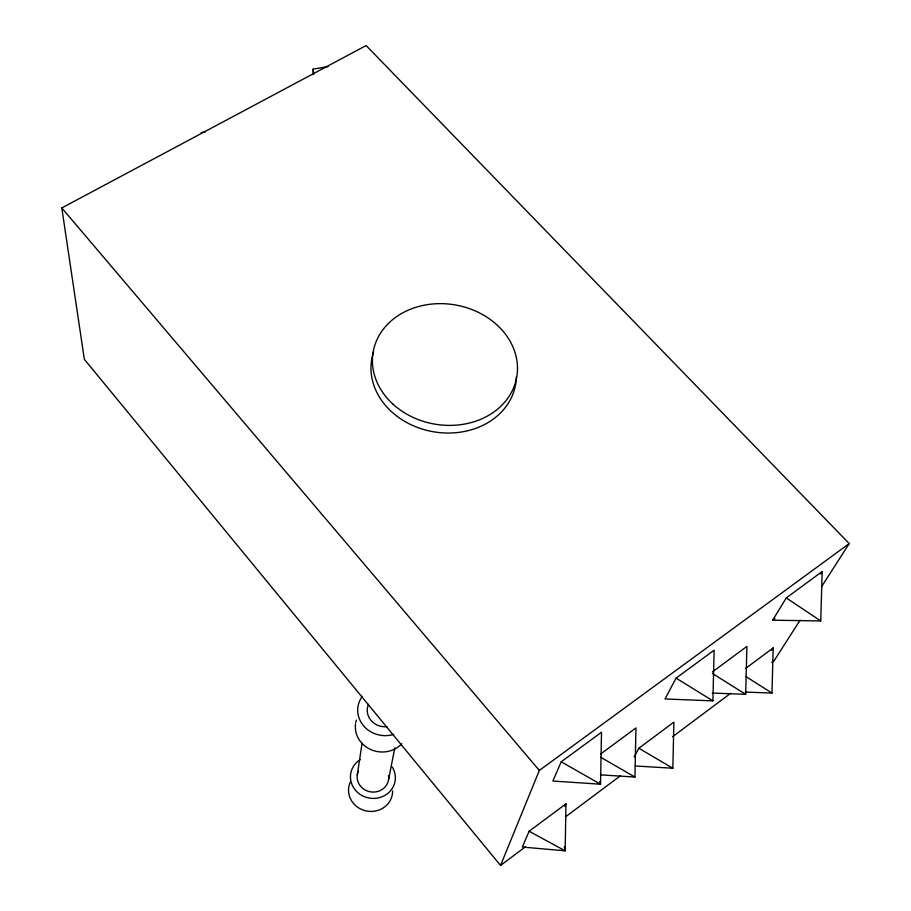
<?xml version="1.0" encoding="UTF-8"?>
<svg xmlns="http://www.w3.org/2000/svg" width="911" height="911" viewBox="0 0 911 911"><rect width="100%" height="100%" fill="white"/><g stroke="black" fill="none" stroke-linecap="round" stroke-linejoin="round"><path stroke-width="1.37" d="M313.156 74.645L313.19 69.111L328.256 66.549M565.97 803.832L565.162 850.84L522.322 847.048L529.12 831.276L565.97 803.832L564.797 806.337M600.44 774.851L634.944 777.06L635.946 727.935L600.508 754.126M635.161 765.957L672.842 768.246L673.878 722.138L638.839 748.227L634.204 756.927M712.903 700.866L714.133 650.203L676.099 678.114L665.007 698.965L712.903 700.866L676.099 678.114M712.391 693.066L745.676 694.319L746.906 646.411L712.391 671.919M745.312 692.087L771.97 693.066L773.188 647.915L745.414 668.594M820.743 620.938L822.177 571.55L786.273 597.912L772.687 620.197L820.743 620.938L786.273 597.912M357.271 774.988L362.1 743.148M388.598 779.406L394.839 747.783M500.538 865.45L539.346 770.433L849.211 543.582L366.142 45.55L61.789 207.936L84.347 359.321L500.538 865.45L525.601 846.695M561.222 761.801L552.875 781.023L600.531 784.212L601.511 732.228L561.222 761.801L600.531 784.212L599.837 781.536M771.674 650.317L773.188 647.915M820.663 573.941L822.177 571.55M800.109 620.175L774.02 660.862L771.742 662.559M821.585 586.661L849.211 543.582M565.492 816.86L620.186 775.944M672.603 736.726L730.713 693.248M772.687 620.197L774.954 618.535M201.183 132.585L205.385 131.936M529.12 831.276L565.162 850.84L564.273 846.831M600.668 757.235L634.944 777.06M638.839 748.227L672.842 768.246M712.459 673.491L745.676 694.319M745.802 676.497L771.97 693.066M61.789 207.936L539.346 770.433M313.19 69.111L313.669 74.258M401.717 743.752A26.282 24.255 9.9 0 1 371.05 749.685A26.282 24.255 9.9 0 1 355.575 723.846M355.791 722.594A26.282 24.255 9.9 0 1 356.44 720.134M393.711 734.38A26.875 24.677 9.9 0 1 363.318 725.509A26.875 24.677 9.9 0 1 362.407 696.311M386.913 726.671A17.32 15.908 9.9 0 1 370.868 720.225A17.32 15.908 9.9 0 1 368.534 704.317M392.277 767.028A22.502 21.055 9.9 0 1 384.67 795.542A22.502 21.055 9.9 0 1 353.992 788.3A22.502 21.055 9.9 0 1 360.437 759.512M392.618 790.93A22.08 20.725 9.9 0 1 366.359 810.972A22.08 20.725 9.9 0 1 350.234 782.276M388.564 775.546A15.817 14.804 9.9 0 1 370.925 791.921A15.817 14.804 9.9 0 1 358.33 771.275M516.355 376.79A73.028 60.741 9.9 0 1 433.203 431.734A73.028 60.741 9.9 0 1 373.635 351.84M392.789 403.972A72.891 60.479 9.9 0 0 514.704 384.954A72.891 60.479 9.9 0 0 427.373 304.638A72.891 60.479 9.9 0 0 392.789 403.972"/></g></svg>
